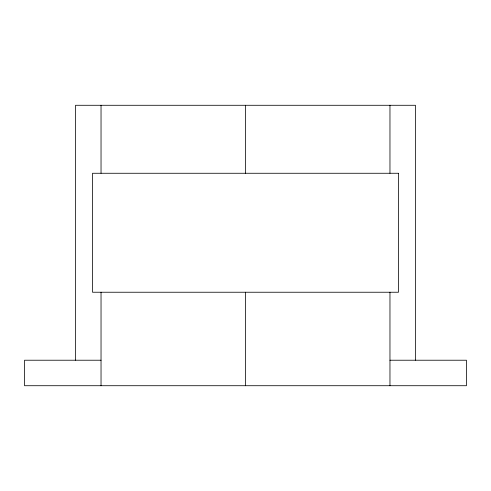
<?xml version="1.0" encoding="UTF-8"?>
<svg xmlns="http://www.w3.org/2000/svg" width="491" height="491" viewBox="0 0 491 491"><rect width="100%" height="100%" fill="white"/><g stroke="black" fill="none" stroke-linecap="round" stroke-linejoin="round"><path stroke-width="0.74" d="M101.036 360.222L24.55 360.222L24.55 385.717L466.45 385.717L466.45 360.222L389.964 360.222M415.46 360.222L415.46 105.283L75.54 105.283L75.54 360.222M389.964 105.283L389.964 173.268M389.964 292.237L389.964 385.717M245.5 105.283L245.5 173.268M245.5 292.237L245.5 385.717M101.036 105.283L101.036 173.268M101.036 292.237L101.036 385.717M398.465 173.268L92.535 173.268L92.535 292.237L398.465 292.237L398.465 173.268"/></g></svg>
